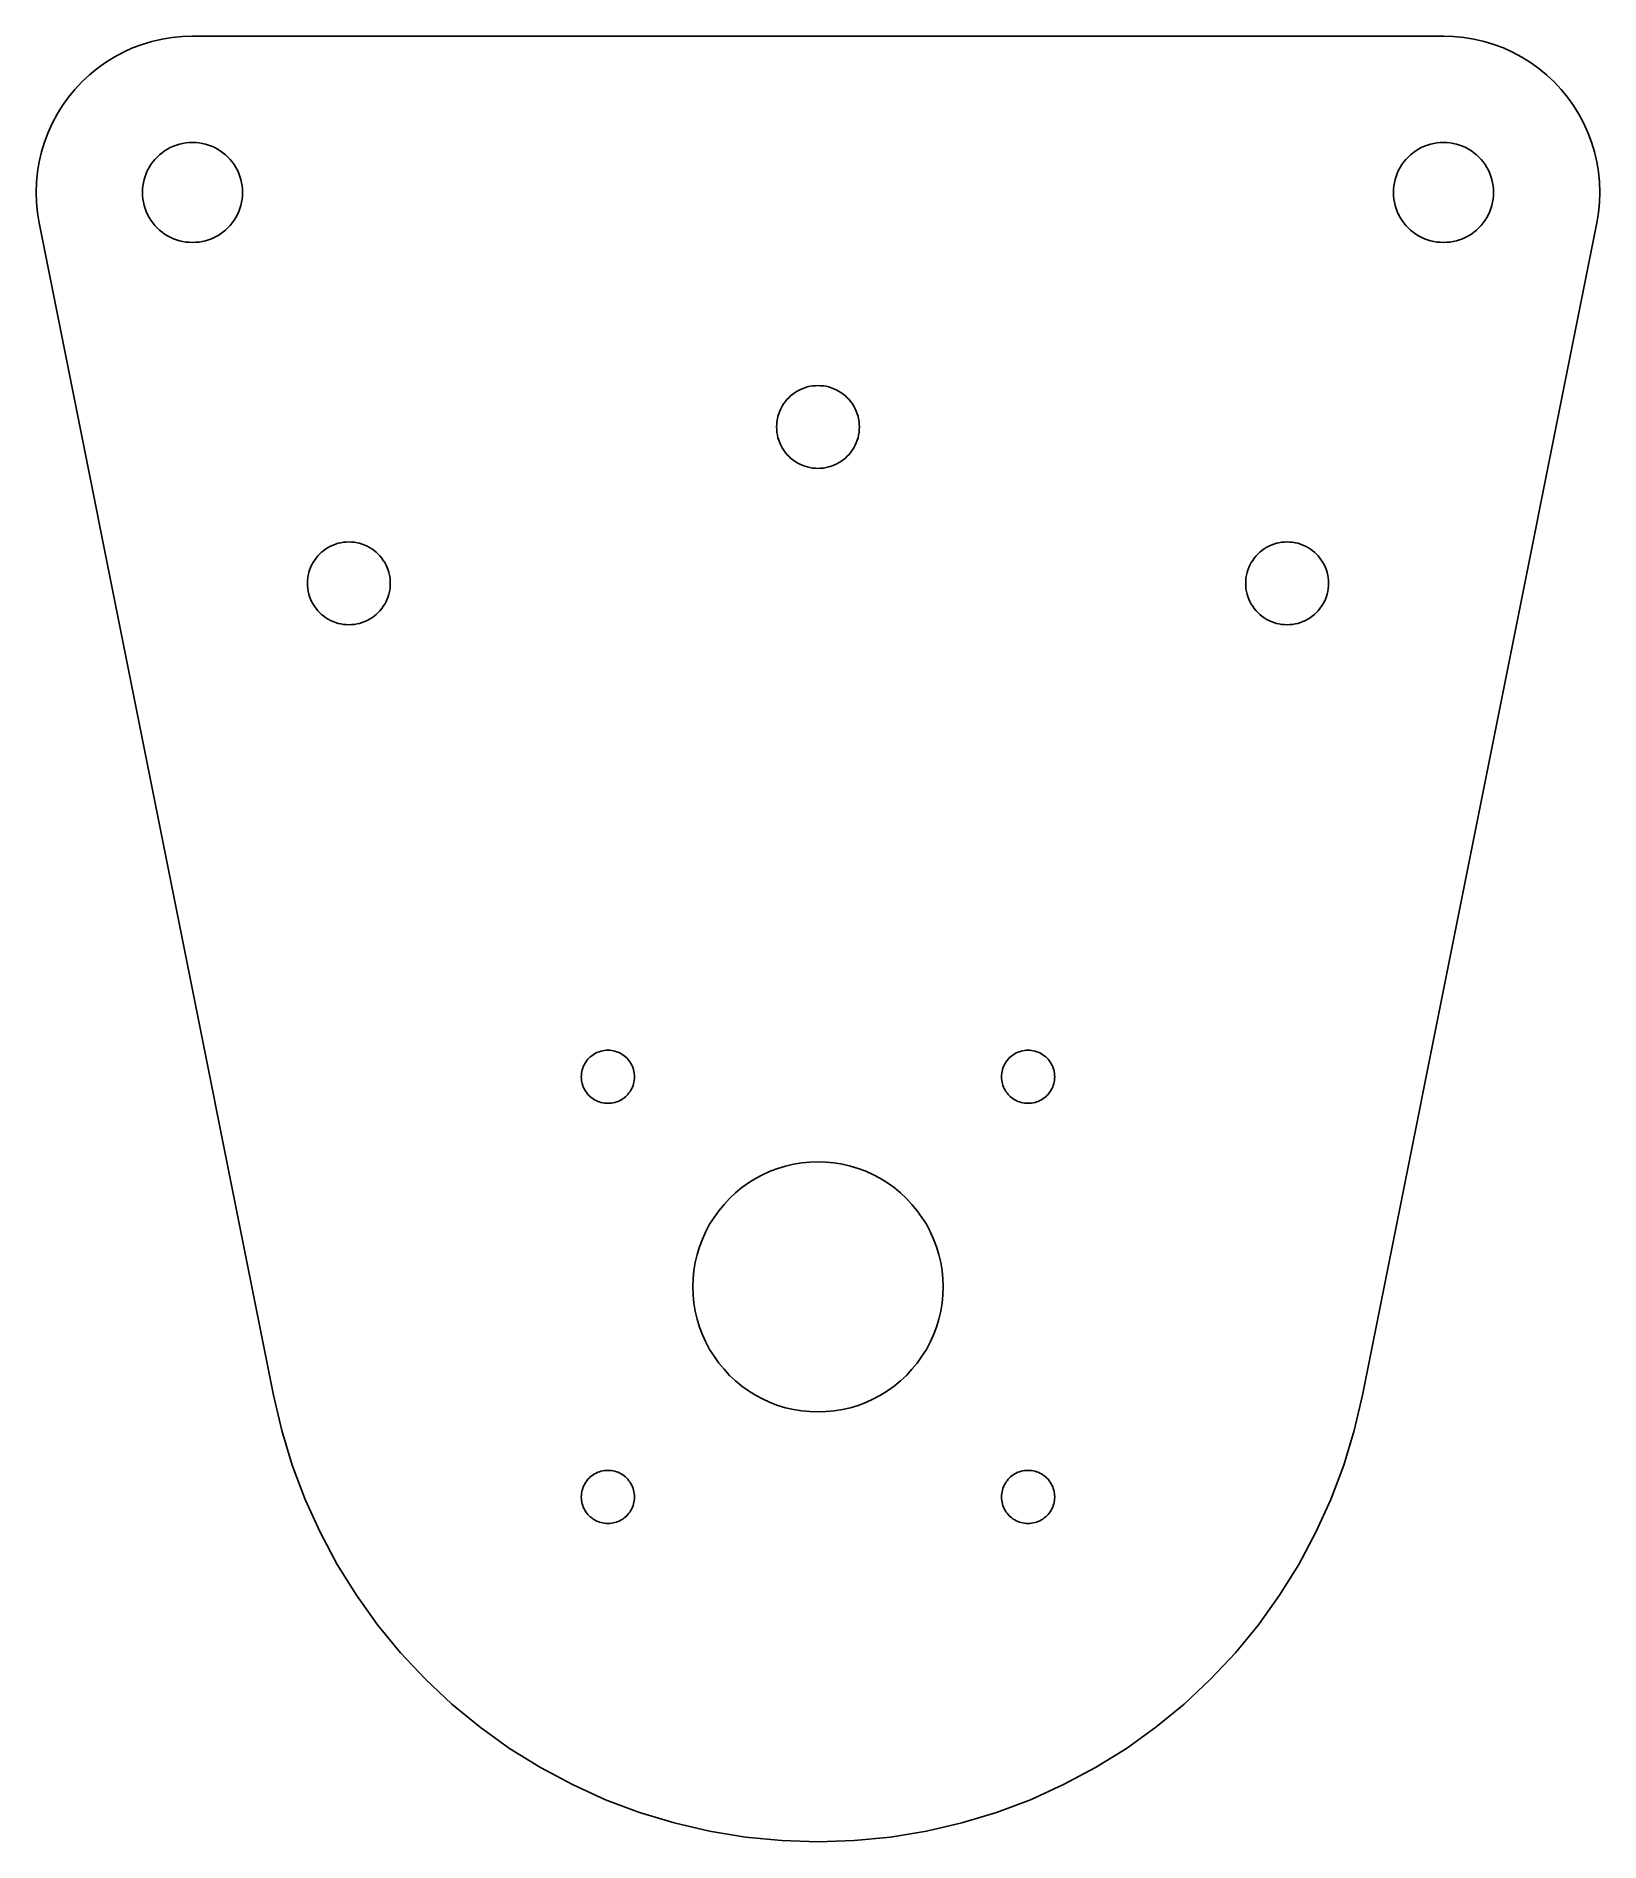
# Model space of a CAD drawing. Header units: metres. Extents: x -50 to 50, y -36 to 80.
import ezdxf

# ---------------------------------------------------------------- set-up
doc = ezdxf.new("R2010")
doc.units = ezdxf.units.M
doc.layers.add('CUT', color=7, linetype='Continuous')

msp = doc.modelspace()

# ---------------------------------------------------------------- linework, layer by layer
at = {"layer": 'CUT'}
for points in [[(-15.7, -31.84), (-17.75, -30.74), (-19.72, -29.52), (-21.61, -28.16), (-23.41, -26.69), (-25.1, -25.1), (-26.69, -23.41), (-28.16, -21.61), (-29.52, -19.72), (-30.74, -17.75), (-31.84, -15.7), (-32.8, -13.59), (-33.62, -11.41), (-34.29, -9.19), (-34.82, -6.93), (-49.81, 68.05), (-49.91, 68.69), (-49.98, 69.35), (-50, 70), (-49.98, 70.65), (-49.91, 71.31), (-49.81, 71.95), (-49.66, 72.59), (-49.47, 73.21), (-49.24, 73.83), (-48.97, 74.42), (-48.66, 75), (-48.31, 75.56), (-47.93, 76.09), (-47.52, 76.59), (-47.07, 77.07), (-46.59, 77.52), (-46.09, 77.93), (-45.56, 78.31), (-45, 78.66), (-44.42, 78.97), (-43.83, 79.24), (-43.21, 79.47), (-42.59, 79.66), (-41.95, 79.81), (-41.31, 79.91), (-40.65, 79.98), (-40, 80), (40, 80), (40.65, 79.98), (41.31, 79.91), (41.95, 79.81), (42.59, 79.66), (43.21, 79.47), (43.83, 79.24), (44.42, 78.97), (45, 78.66), (45.56, 78.31), (46.09, 77.93), (46.59, 77.52), (47.07, 77.07), (47.52, 76.59), (47.93, 76.09), (48.31, 75.56), (48.66, 75), (48.97, 74.42), (49.24, 73.83), (49.47, 73.21), (49.66, 72.59), (49.81, 71.95), (49.91, 71.31), (49.98, 70.65), (50, 70), (49.98, 69.35), (49.91, 68.69), (49.81, 68.05), (34.82, -6.93), (34.29, -9.19), (33.62, -11.41), (32.8, -13.59), (31.84, -15.7), (30.74, -17.75), (29.52, -19.72), (28.16, -21.61), (26.69, -23.41), (25.1, -25.1), (23.41, -26.69), (21.61, -28.16), (19.72, -29.52), (17.75, -30.74), (15.7, -31.84), (13.59, -32.8), (11.41, -33.62), (9.19, -34.29), (6.93, -34.82), (4.63, -35.2), (2.32, -35.42), (0, -35.5), (-2.32, -35.42), (-4.63, -35.2), (-6.93, -34.82), (-9.19, -34.29), (-11.41, -33.62), (-13.59, -32.8), (-15.7, -31.84)], [(-36.83, 70.42), (-36.86, 70.62), (-36.91, 70.83), (-36.97, 71.03), (-37.04, 71.22), (-37.13, 71.42), (-37.23, 71.6), (-37.34, 71.78), (-37.46, 71.95), (-37.59, 72.11), (-37.74, 72.26), (-37.89, 72.41), (-38.05, 72.54), (-38.22, 72.66), (-38.4, 72.77), (-38.58, 72.87), (-38.78, 72.96), (-38.97, 73.03), (-39.17, 73.09), (-39.38, 73.14), (-39.58, 73.17), (-39.79, 73.19), (-40, 73.2), (-40.21, 73.19), (-40.42, 73.17), (-40.62, 73.14), (-40.83, 73.09), (-41.03, 73.03), (-41.22, 72.96), (-41.42, 72.87), (-41.6, 72.77), (-41.78, 72.66), (-41.95, 72.54), (-42.11, 72.41), (-42.26, 72.26), (-42.41, 72.11), (-42.54, 71.95), (-42.66, 71.78), (-42.77, 71.6), (-42.87, 71.42), (-42.96, 71.22), (-43.03, 71.03), (-43.09, 70.83), (-43.14, 70.62), (-43.17, 70.42), (-43.19, 70.21), (-43.2, 70), (-43.19, 69.79), (-43.17, 69.58), (-43.14, 69.38), (-43.09, 69.17), (-43.03, 68.97), (-42.96, 68.78), (-42.87, 68.58), (-42.77, 68.4), (-42.66, 68.22), (-42.54, 68.05), (-42.41, 67.89), (-42.26, 67.74), (-42.11, 67.59), (-41.95, 67.46), (-41.78, 67.34), (-41.6, 67.23), (-41.42, 67.13), (-41.22, 67.04), (-41.03, 66.97), (-40.83, 66.91), (-40.62, 66.86), (-40.42, 66.83), (-40.21, 66.81), (-40, 66.8), (-39.79, 66.81), (-39.58, 66.83), (-39.38, 66.86), (-39.17, 66.91), (-38.97, 66.97), (-38.78, 67.04), (-38.58, 67.13), (-38.4, 67.23), (-38.22, 67.34), (-38.05, 67.46), (-37.89, 67.59), (-37.74, 67.74), (-37.59, 67.89), (-37.46, 68.05), (-37.34, 68.22), (-37.23, 68.4), (-37.13, 68.58), (-37.04, 68.78), (-36.97, 68.97), (-36.91, 69.17), (-36.86, 69.38), (-36.83, 69.58), (-36.81, 69.79), (-36.8, 70), (-36.81, 70.21), (-36.83, 70.42)], [(43.19, 70.21), (43.17, 70.42), (43.14, 70.62), (43.09, 70.83), (43.03, 71.03), (42.96, 71.22), (42.87, 71.42), (42.77, 71.6), (42.66, 71.78), (42.54, 71.95), (42.41, 72.11), (42.26, 72.26), (42.11, 72.41), (41.95, 72.54), (41.78, 72.66), (41.6, 72.77), (41.42, 72.87), (41.22, 72.96), (41.03, 73.03), (40.83, 73.09), (40.62, 73.14), (40.42, 73.17), (40.21, 73.19), (40, 73.2), (39.79, 73.19), (39.58, 73.17), (39.38, 73.14), (39.17, 73.09), (38.97, 73.03), (38.78, 72.96), (38.58, 72.87), (38.4, 72.77), (38.22, 72.66), (38.05, 72.54), (37.89, 72.41), (37.74, 72.26), (37.59, 72.11), (37.46, 71.95), (37.34, 71.78), (37.23, 71.6), (37.13, 71.42), (37.04, 71.22), (36.97, 71.03), (36.91, 70.83), (36.86, 70.62), (36.83, 70.42), (36.81, 70.21), (36.8, 70), (36.81, 69.79), (36.83, 69.58), (36.86, 69.38), (36.91, 69.17), (36.97, 68.97), (37.04, 68.78), (37.13, 68.58), (37.23, 68.4), (37.34, 68.22), (37.46, 68.05), (37.59, 67.89), (37.74, 67.74), (37.89, 67.59), (38.05, 67.46), (38.22, 67.34), (38.4, 67.23), (38.58, 67.13), (38.78, 67.04), (38.97, 66.97), (39.17, 66.91), (39.38, 66.86), (39.58, 66.83), (39.79, 66.81), (40, 66.8), (40.21, 66.81), (40.42, 66.83), (40.62, 66.86), (40.83, 66.91), (41.03, 66.97), (41.22, 67.04), (41.42, 67.13), (41.6, 67.23), (41.78, 67.34), (41.95, 67.46), (42.11, 67.59), (42.26, 67.74), (42.41, 67.89), (42.54, 68.05), (42.66, 68.22), (42.77, 68.4), (42.87, 68.58), (42.96, 68.78), (43.03, 68.97), (43.09, 69.17), (43.14, 69.38), (43.17, 69.58), (43.19, 69.79), (43.2, 70), (43.19, 70.21)], [(2.56, 55.69), (2.51, 55.85), (2.45, 56.01), (2.38, 56.17), (2.29, 56.33), (2.2, 56.47), (2.1, 56.61), (1.99, 56.75), (1.87, 56.87), (1.75, 56.99), (1.61, 57.1), (1.47, 57.2), (1.32, 57.29), (1.17, 57.38), (1.01, 57.45), (0.85, 57.51), (0.69, 57.56), (0.52, 57.6), (0.35, 57.63), (0.17, 57.64), (0, 57.65), (-0.17, 57.64), (-0.35, 57.63), (-0.52, 57.6), (-0.69, 57.56), (-0.85, 57.51), (-1.01, 57.45), (-1.17, 57.38), (-1.33, 57.29), (-1.47, 57.2), (-1.61, 57.1), (-1.75, 56.99), (-1.87, 56.87), (-1.99, 56.75), (-2.1, 56.61), (-2.2, 56.47), (-2.29, 56.33), (-2.38, 56.17), (-2.45, 56.01), (-2.51, 55.85), (-2.56, 55.69), (-2.6, 55.52), (-2.63, 55.35), (-2.64, 55.17), (-2.65, 55), (-2.64, 54.83), (-2.63, 54.65), (-2.6, 54.48), (-2.56, 54.31), (-2.51, 54.15), (-2.45, 53.99), (-2.38, 53.83), (-2.29, 53.67), (-2.2, 53.53), (-2.1, 53.39), (-1.99, 53.25), (-1.87, 53.13), (-1.75, 53.01), (-1.61, 52.9), (-1.47, 52.8), (-1.33, 52.71), (-1.17, 52.62), (-1.01, 52.55), (-0.85, 52.49), (-0.69, 52.44), (-0.52, 52.4), (-0.35, 52.37), (-0.17, 52.36), (0, 52.35), (0.17, 52.36), (0.35, 52.37), (0.52, 52.4), (0.69, 52.44), (0.85, 52.49), (1.01, 52.55), (1.17, 52.62), (1.32, 52.71), (1.47, 52.8), (1.61, 52.9), (1.75, 53.01), (1.87, 53.13), (1.99, 53.25), (2.1, 53.39), (2.2, 53.53), (2.29, 53.67), (2.38, 53.83), (2.45, 53.99), (2.51, 54.15), (2.56, 54.31), (2.6, 54.48), (2.63, 54.65), (2.64, 54.83), (2.65, 55), (2.64, 55.17), (2.63, 55.35), (2.6, 55.52), (2.56, 55.69)], [(-27.49, 45.85), (-27.55, 46.01), (-27.62, 46.17), (-27.71, 46.33), (-27.8, 46.47), (-27.9, 46.61), (-28.01, 46.75), (-28.13, 46.87), (-28.25, 46.99), (-28.39, 47.1), (-28.53, 47.2), (-28.68, 47.29), (-28.83, 47.38), (-28.99, 47.45), (-29.15, 47.51), (-29.31, 47.56), (-29.48, 47.6), (-29.65, 47.63), (-29.83, 47.64), (-30, 47.65), (-30.17, 47.64), (-30.35, 47.63), (-30.52, 47.6), (-30.69, 47.56), (-30.85, 47.51), (-31.01, 47.45), (-31.17, 47.38), (-31.33, 47.29), (-31.47, 47.2), (-31.61, 47.1), (-31.75, 46.99), (-31.87, 46.87), (-31.99, 46.75), (-32.1, 46.61), (-32.2, 46.47), (-32.29, 46.33), (-32.38, 46.17), (-32.45, 46.01), (-32.51, 45.85), (-32.56, 45.69), (-32.6, 45.52), (-32.63, 45.35), (-32.64, 45.17), (-32.65, 45), (-32.64, 44.83), (-32.63, 44.65), (-32.6, 44.48), (-32.56, 44.31), (-32.51, 44.15), (-32.45, 43.99), (-32.38, 43.83), (-32.29, 43.67), (-32.2, 43.53), (-32.1, 43.39), (-31.99, 43.25), (-31.87, 43.13), (-31.75, 43.01), (-31.61, 42.9), (-31.47, 42.8), (-31.33, 42.71), (-31.17, 42.62), (-31.01, 42.55), (-30.85, 42.49), (-30.69, 42.44), (-30.52, 42.4), (-30.35, 42.37), (-30.17, 42.36), (-30, 42.35), (-29.83, 42.36), (-29.65, 42.37), (-29.48, 42.4), (-29.31, 42.44), (-29.15, 42.49), (-28.99, 42.55), (-28.83, 42.62), (-28.68, 42.71), (-28.53, 42.8), (-28.39, 42.9), (-28.25, 43.01), (-28.13, 43.13), (-28.01, 43.25), (-27.9, 43.39), (-27.8, 43.53), (-27.71, 43.67), (-27.62, 43.83), (-27.55, 43.99), (-27.49, 44.15), (-27.44, 44.31), (-27.4, 44.48), (-27.37, 44.65), (-27.36, 44.83), (-27.35, 45), (-27.36, 45.17), (-27.37, 45.35), (-27.4, 45.52), (-27.44, 45.69), (-27.49, 45.85)], [(32.6, 45.52), (32.56, 45.69), (32.51, 45.85), (32.45, 46.01), (32.38, 46.17), (32.29, 46.33), (32.2, 46.47), (32.1, 46.61), (31.99, 46.75), (31.87, 46.87), (31.75, 46.99), (31.61, 47.1), (31.47, 47.2), (31.32, 47.29), (31.17, 47.38), (31.01, 47.45), (30.85, 47.51), (30.69, 47.56), (30.52, 47.6), (30.35, 47.63), (30.17, 47.64), (30, 47.65), (29.83, 47.64), (29.65, 47.63), (29.48, 47.6), (29.31, 47.56), (29.15, 47.51), (28.99, 47.45), (28.83, 47.38), (28.67, 47.29), (28.53, 47.2), (28.39, 47.1), (28.25, 46.99), (28.13, 46.87), (28.01, 46.75), (27.9, 46.61), (27.8, 46.47), (27.71, 46.33), (27.62, 46.17), (27.55, 46.01), (27.49, 45.85), (27.44, 45.69), (27.4, 45.52), (27.37, 45.35), (27.36, 45.17), (27.35, 45), (27.36, 44.83), (27.37, 44.65), (27.4, 44.48), (27.44, 44.31), (27.49, 44.15), (27.55, 43.99), (27.62, 43.83), (27.71, 43.67), (27.8, 43.53), (27.9, 43.39), (28.01, 43.25), (28.13, 43.13), (28.25, 43.01), (28.39, 42.9), (28.53, 42.8), (28.67, 42.71), (28.83, 42.62), (28.99, 42.55), (29.15, 42.49), (29.31, 42.44), (29.48, 42.4), (29.65, 42.37), (29.83, 42.36), (30, 42.35), (30.17, 42.36), (30.35, 42.37), (30.52, 42.4), (30.69, 42.44), (30.85, 42.49), (31.01, 42.55), (31.17, 42.62), (31.32, 42.71), (31.47, 42.8), (31.61, 42.9), (31.75, 43.01), (31.87, 43.13), (31.99, 43.25), (32.1, 43.39), (32.2, 43.53), (32.29, 43.67), (32.38, 43.83), (32.45, 43.99), (32.51, 44.15), (32.56, 44.31), (32.6, 44.48), (32.63, 44.65), (32.64, 44.83), (32.65, 45), (32.64, 45.17), (32.63, 45.35), (32.6, 45.52)], [(-11.83, 13.98), (-11.86, 14.09), (-11.91, 14.19), (-11.96, 14.29), (-12.02, 14.38), (-12.09, 14.47), (-12.16, 14.56), (-12.23, 14.64), (-12.31, 14.71), (-12.4, 14.78), (-12.49, 14.85), (-12.59, 14.91), (-12.68, 14.96), (-12.78, 15.01), (-12.89, 15.04), (-13, 15.08), (-13.1, 15.1), (-13.21, 15.12), (-13.32, 15.13), (-13.44, 15.14), (-13.55, 15.13), (-13.66, 15.12), (-13.77, 15.1), (-13.88, 15.08), (-13.98, 15.04), (-14.09, 15.01), (-14.19, 14.96), (-14.29, 14.91), (-14.38, 14.85), (-14.47, 14.78), (-14.56, 14.71), (-14.64, 14.64), (-14.71, 14.56), (-14.78, 14.47), (-14.85, 14.38), (-14.91, 14.29), (-14.96, 14.19), (-15.01, 14.09), (-15.04, 13.98), (-15.08, 13.88), (-15.1, 13.77), (-15.12, 13.66), (-15.13, 13.55), (-15.14, 13.44), (-15.13, 13.32), (-15.12, 13.21), (-15.1, 13.1), (-15.08, 13), (-15.04, 12.89), (-15.01, 12.78), (-14.96, 12.68), (-14.91, 12.59), (-14.85, 12.49), (-14.78, 12.4), (-14.71, 12.31), (-14.64, 12.23), (-14.56, 12.16), (-14.47, 12.09), (-14.38, 12.02), (-14.29, 11.96), (-14.19, 11.91), (-14.09, 11.86), (-13.98, 11.83), (-13.88, 11.79), (-13.77, 11.77), (-13.66, 11.75), (-13.55, 11.74), (-13.44, 11.74), (-13.32, 11.74), (-13.21, 11.75), (-13.1, 11.77), (-13, 11.79), (-12.89, 11.83), (-12.78, 11.86), (-12.68, 11.91), (-12.59, 11.96), (-12.49, 12.02), (-12.4, 12.09), (-12.31, 12.16), (-12.23, 12.23), (-12.16, 12.31), (-12.09, 12.4), (-12.02, 12.49), (-11.96, 12.59), (-11.91, 12.68), (-11.86, 12.78), (-11.83, 12.89), (-11.79, 13), (-11.77, 13.1), (-11.75, 13.21), (-11.74, 13.32), (-11.74, 13.44), (-11.74, 13.55), (-11.75, 13.66), (-11.77, 13.77), (-11.79, 13.88), (-11.83, 13.98)], [(15.04, 13.98), (15.01, 14.09), (14.96, 14.19), (14.91, 14.29), (14.85, 14.38), (14.78, 14.47), (14.71, 14.56), (14.64, 14.64), (14.56, 14.71), (14.47, 14.78), (14.38, 14.85), (14.29, 14.91), (14.19, 14.96), (14.09, 15.01), (13.98, 15.04), (13.88, 15.08), (13.77, 15.1), (13.66, 15.12), (13.55, 15.13), (13.44, 15.14), (13.32, 15.13), (13.21, 15.12), (13.1, 15.1), (13, 15.08), (12.89, 15.04), (12.78, 15.01), (12.68, 14.96), (12.59, 14.91), (12.49, 14.85), (12.4, 14.78), (12.31, 14.71), (12.23, 14.64), (12.16, 14.56), (12.09, 14.47), (12.02, 14.38), (11.96, 14.29), (11.91, 14.19), (11.86, 14.09), (11.83, 13.98), (11.79, 13.88), (11.77, 13.77), (11.75, 13.66), (11.74, 13.55), (11.74, 13.44), (11.74, 13.32), (11.75, 13.21), (11.77, 13.1), (11.79, 13), (11.83, 12.89), (11.86, 12.78), (11.91, 12.68), (11.96, 12.59), (12.02, 12.49), (12.09, 12.4), (12.16, 12.31), (12.23, 12.23), (12.31, 12.16), (12.4, 12.09), (12.49, 12.02), (12.59, 11.96), (12.68, 11.91), (12.78, 11.86), (12.89, 11.83), (13, 11.79), (13.1, 11.77), (13.21, 11.75), (13.32, 11.74), (13.44, 11.74), (13.55, 11.74), (13.66, 11.75), (13.77, 11.77), (13.88, 11.79), (13.98, 11.83), (14.09, 11.86), (14.19, 11.91), (14.29, 11.96), (14.38, 12.02), (14.47, 12.09), (14.56, 12.16), (14.64, 12.23), (14.71, 12.31), (14.78, 12.4), (14.85, 12.49), (14.91, 12.59), (14.96, 12.68), (15.01, 12.78), (15.04, 12.89), (15.08, 13), (15.1, 13.1), (15.12, 13.21), (15.13, 13.32), (15.14, 13.44), (15.13, 13.55), (15.12, 13.66), (15.1, 13.77), (15.08, 13.88), (15.04, 13.98)], [(7.39, 3.06), (7.17, 3.54), (6.93, 4), (6.65, 4.44), (6.35, 4.87), (6.01, 5.27), (5.66, 5.66), (5.27, 6.01), (4.87, 6.35), (4.44, 6.65), (4, 6.93), (3.54, 7.17), (3.06, 7.39), (2.57, 7.58), (2.07, 7.73), (1.56, 7.85), (1.04, 7.93), (0.52, 7.98), (0, 8), (-0.52, 7.98), (-1.04, 7.93), (-1.56, 7.85), (-2.07, 7.73), (-2.57, 7.58), (-3.06, 7.39), (-3.54, 7.17), (-4, 6.93), (-4.44, 6.65), (-4.87, 6.35), (-5.27, 6.01), (-5.66, 5.66), (-6.01, 5.27), (-6.35, 4.87), (-6.65, 4.44), (-6.93, 4), (-7.17, 3.54), (-7.39, 3.06), (-7.58, 2.57), (-7.73, 2.07), (-7.85, 1.56), (-7.93, 1.04), (-7.98, 0.52), (-8, 0), (-7.98, -0.52), (-7.93, -1.04), (-7.85, -1.56), (-7.73, -2.07), (-7.58, -2.57), (-7.39, -3.06), (-7.17, -3.54), (-6.93, -4), (-6.65, -4.44), (-6.35, -4.87), (-6.01, -5.27), (-5.66, -5.66), (-5.27, -6.01), (-4.87, -6.35), (-4.44, -6.65), (-4, -6.93), (-3.54, -7.17), (-3.06, -7.39), (-2.57, -7.58), (-2.07, -7.73), (-1.56, -7.85), (-1.04, -7.93), (-0.52, -7.98), (0, -8), (0.52, -7.98), (1.04, -7.93), (1.56, -7.85), (2.07, -7.73), (2.57, -7.58), (3.06, -7.39), (3.54, -7.17), (4, -6.93), (4.44, -6.65), (4.87, -6.35), (5.27, -6.01), (5.66, -5.66), (6.01, -5.27), (6.35, -4.87), (6.65, -4.44), (6.93, -4), (7.17, -3.54), (7.39, -3.06), (7.58, -2.57), (7.73, -2.07), (7.85, -1.56), (7.93, -1.04), (7.98, -0.52), (8, 0), (7.98, 0.52), (7.93, 1.04), (7.85, 1.56), (7.73, 2.07), (7.58, 2.57), (7.39, 3.06)], [(-11.83, -12.89), (-11.86, -12.78), (-11.91, -12.68), (-11.96, -12.59), (-12.02, -12.49), (-12.09, -12.4), (-12.16, -12.31), (-12.23, -12.23), (-12.31, -12.16), (-12.4, -12.09), (-12.49, -12.02), (-12.59, -11.96), (-12.68, -11.91), (-12.78, -11.86), (-12.89, -11.83), (-13, -11.79), (-13.1, -11.77), (-13.21, -11.75), (-13.32, -11.74), (-13.44, -11.74), (-13.55, -11.74), (-13.66, -11.75), (-13.77, -11.77), (-13.88, -11.79), (-13.98, -11.83), (-14.09, -11.86), (-14.19, -11.91), (-14.29, -11.96), (-14.38, -12.02), (-14.47, -12.09), (-14.56, -12.16), (-14.64, -12.23), (-14.71, -12.31), (-14.78, -12.4), (-14.85, -12.49), (-14.91, -12.59), (-14.96, -12.68), (-15.01, -12.78), (-15.04, -12.89), (-15.08, -13), (-15.1, -13.1), (-15.12, -13.21), (-15.13, -13.32), (-15.14, -13.44), (-15.13, -13.55), (-15.12, -13.66), (-15.1, -13.77), (-15.08, -13.88), (-15.04, -13.98), (-15.01, -14.09), (-14.96, -14.19), (-14.91, -14.29), (-14.85, -14.38), (-14.78, -14.47), (-14.71, -14.56), (-14.64, -14.64), (-14.56, -14.71), (-14.47, -14.78), (-14.38, -14.85), (-14.29, -14.91), (-14.19, -14.96), (-14.09, -15.01), (-13.98, -15.04), (-13.88, -15.08), (-13.77, -15.1), (-13.66, -15.12), (-13.55, -15.13), (-13.44, -15.14), (-13.32, -15.13), (-13.21, -15.12), (-13.1, -15.1), (-13, -15.08), (-12.89, -15.04), (-12.78, -15.01), (-12.68, -14.96), (-12.59, -14.91), (-12.49, -14.85), (-12.4, -14.78), (-12.31, -14.71), (-12.23, -14.64), (-12.16, -14.56), (-12.09, -14.47), (-12.02, -14.38), (-11.96, -14.29), (-11.91, -14.19), (-11.86, -14.09), (-11.83, -13.98), (-11.79, -13.88), (-11.77, -13.77), (-11.75, -13.66), (-11.74, -13.55), (-11.74, -13.44), (-11.74, -13.32), (-11.75, -13.21), (-11.77, -13.1), (-11.79, -13), (-11.83, -12.89)], [(15.04, -12.89), (15.01, -12.78), (14.96, -12.68), (14.91, -12.59), (14.85, -12.49), (14.78, -12.4), (14.71, -12.31), (14.64, -12.23), (14.56, -12.16), (14.47, -12.09), (14.38, -12.02), (14.29, -11.96), (14.19, -11.91), (14.09, -11.86), (13.98, -11.83), (13.88, -11.79), (13.77, -11.77), (13.66, -11.75), (13.55, -11.74), (13.44, -11.74), (13.32, -11.74), (13.21, -11.75), (13.1, -11.77), (13, -11.79), (12.89, -11.83), (12.78, -11.86), (12.68, -11.91), (12.59, -11.96), (12.49, -12.02), (12.4, -12.09), (12.31, -12.16), (12.23, -12.23), (12.16, -12.31), (12.09, -12.4), (12.02, -12.49), (11.96, -12.59), (11.91, -12.68), (11.86, -12.78), (11.83, -12.89), (11.79, -13), (11.77, -13.1), (11.75, -13.21), (11.74, -13.32), (11.74, -13.44), (11.74, -13.55), (11.75, -13.66), (11.77, -13.77), (11.79, -13.88), (11.83, -13.98), (11.86, -14.09), (11.91, -14.19), (11.96, -14.29), (12.02, -14.38), (12.09, -14.47), (12.16, -14.56), (12.23, -14.64), (12.31, -14.71), (12.4, -14.78), (12.49, -14.85), (12.59, -14.91), (12.68, -14.96), (12.78, -15.01), (12.89, -15.04), (13, -15.08), (13.1, -15.1), (13.21, -15.12), (13.32, -15.13), (13.44, -15.14), (13.55, -15.13), (13.66, -15.12), (13.77, -15.1), (13.88, -15.08), (13.98, -15.04), (14.09, -15.01), (14.19, -14.96), (14.29, -14.91), (14.38, -14.85), (14.47, -14.78), (14.56, -14.71), (14.64, -14.64), (14.71, -14.56), (14.78, -14.47), (14.85, -14.38), (14.91, -14.29), (14.96, -14.19), (15.01, -14.09), (15.04, -13.98), (15.08, -13.88), (15.1, -13.77), (15.12, -13.66), (15.13, -13.55), (15.14, -13.44), (15.13, -13.32), (15.12, -13.21), (15.1, -13.1), (15.08, -13), (15.04, -12.89)]]:
    msp.add_lwpolyline(points, close=True, dxfattribs=at)

doc.saveas('drawing.dxf')
